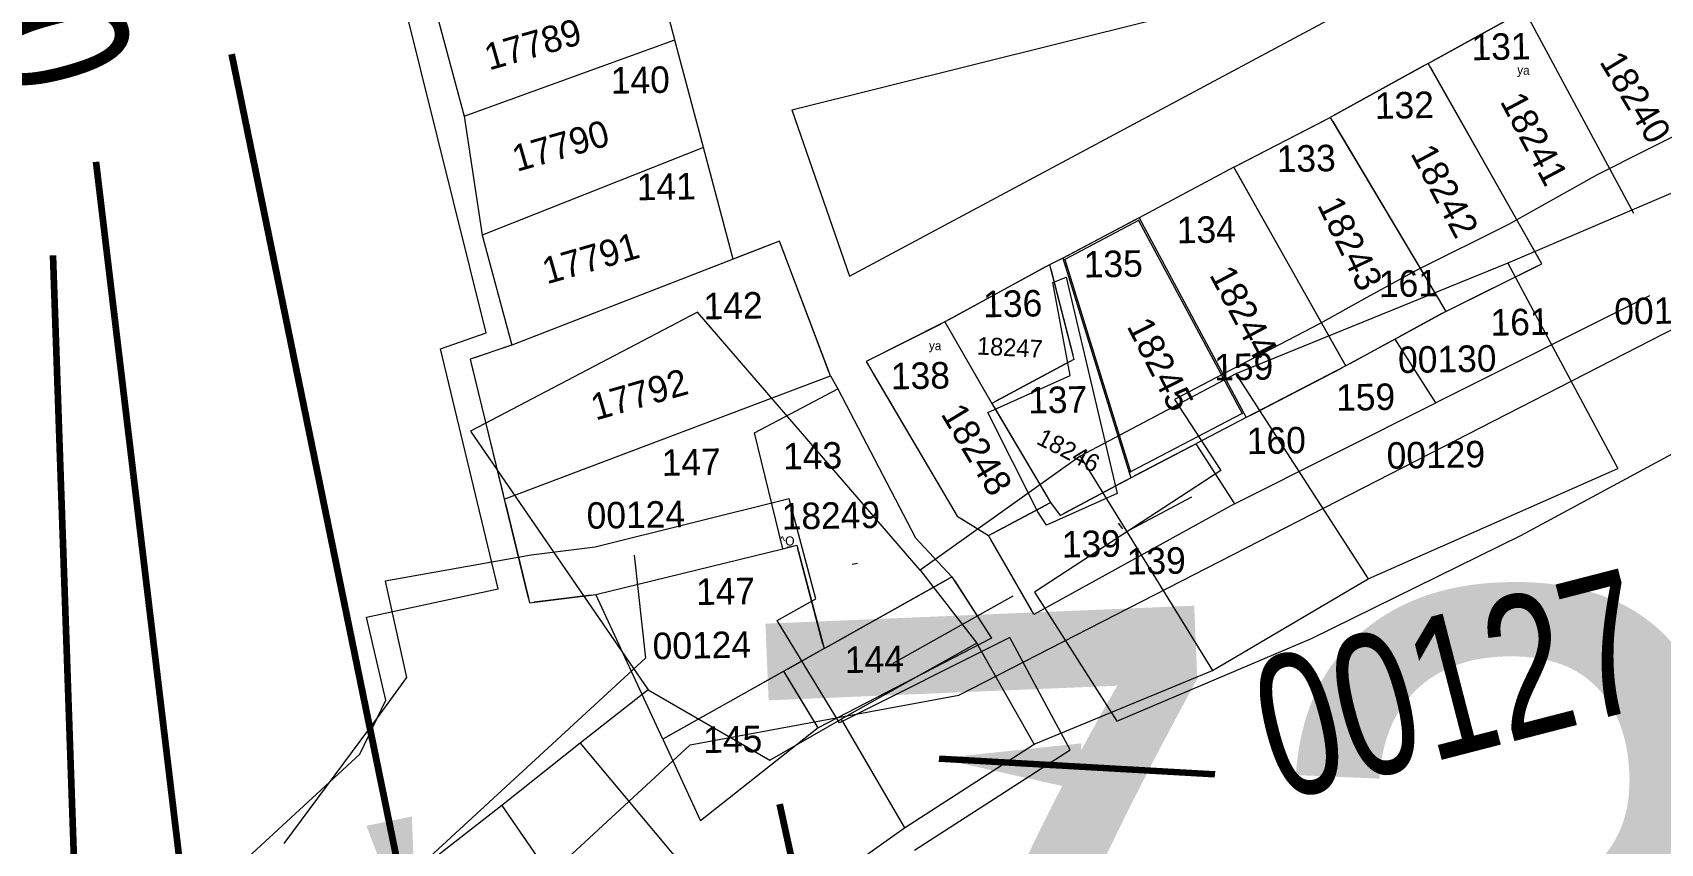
# Model space of a CAD drawing. Header units: inches. Extents: x 610851 to 630254, y 1234683 to 1264905.
# Drawn here: x 624306.9 to 624491.3, y 1245181.4 to 1245273.3 of the extents above; entities that cross this region are included whole.
import ezdxf
from ezdxf.enums import TextEntityAlignment as Align

# ---------------------------------------------------------------- set-up
doc = ezdxf.new("R2010")
doc.units = ezdxf.units.IN
doc.header["$MEASUREMENT"] = 0
for name, color, linetype, lineweight in [('CIRCULOS', 2, 'Continuous', 13), ('Level 2', 7, 'Continuous', 0), ('Level 20', 7, 'Continuous', 0), ('Level 43', 7, 'Continuous', 0), ('Level 50', 7, 'Continuous', 0), ('Level 7', 7, 'Continuous', 0), ('POLIGONAL', 1, 'Continuous', 30)]:
    doc.layers.add(name, color=color, linetype=linetype, lineweight=lineweight)
doc.styles.add('Styledgn000', font='dgn000.shx')
doc.styles.add('Styledgn003', font='dgn003.shx')
doc.styles.add('Styletxt', font='txt.shx')
doc.dimstyles.new('STANDARD-Linear', dxfattribs={"dimtxt": 1.5, "dimasz": 1.13, "dimexe": 0.125, "dimexo": 0.000625, "dimgap": 0.3, "dimtad": 1, "dimzin": 7, "dimdsep": 46, "dimtxsty": 'Styletxt', "dimsah": 1, "dimcen": 2.5, "dimclrd": 1, "dimclre": 1, "dimclrt": 2, "dimaunit": 1, "dimadec": 7, "dimazin": 0, "dimtfac": 1, "dimtofl": 0, "dimtmove": 1, "dimatfit": 3, "dimfxl": 1, "dimtolj": 1, "dimtzin": 0, "dimarcsym": 0})

# ---------------------------------------------------------------- blocks, each defined once
blk = doc.blocks.new('AnonymousCell14')
at = {"layer": 'Level 20', "color": 2, "linetype": 'Continuous', "lineweight": 0, "flags": 128}
for points in [[(81.44, 100.14), (103.5, 109.48), (127.22, 121.13), (146.32, 131.47), (154.52, 133.55), (166.24, 137.97), (175.82, 141.16), (187.94, 145.42), (197.49, 148.37), (208.79, 152.13), (238.54, 163.43)], [(177.42, 178.71), (172.5, 177.65), (162.55, 174.69), (156.82, 172.98), (152.53, 170.63), (147.18, 167.7), (135.86, 161.97), (134.32, 161.1), (125.83, 156.37), (115.34, 151.15), (109.77, 148.09), (104.4, 145.13), (93.51, 139.45), (87.98, 136.54), (93.22, 128.5), (72.11, 114.73), (81.44, 100.14)], [(58.49, 85.52), (76.14, 96.87), (72.97, 102.78), (69.31, 109.59), (50.01, 99.94), (42.93, 111.51), (47.32, 113.99), (44.32, 125.3), (22.3, 119.83), (15.05, 118.92), (-1.48, 115.96), (0.93, 105.08), (-2.38, 100.5), (-12.97, 86.26)]]:
    blk.add_lwpolyline(points, dxfattribs=at)

msp = doc.modelspace()

# ---------------------------------------------------------------- hatches: boundary and pattern name
at = {"layer": 'Level 7', "linetype": 'Continuous'}
msp.add_hatch(color=7, dxfattribs=at).paths.add_polyline_path([(624432.21736, 1245251.8949), (624432.21736, 1245251.8949)], flags=0)
msp.add_hatch(color=7, dxfattribs=at).paths.add_polyline_path([(624432.21736, 1245251.8949), (624432.21736, 1245251.8949)], flags=0)
msp.add_hatch(color=7, dxfattribs=at).paths.add_polyline_path([(624432.21736, 1245251.8949), (624432.21736, 1245251.8949)], flags=0)

# ---------------------------------------------------------------- linework, layer by layer
at = {"layer": 'CIRCULOS'}
for p in [(624432.19681, 1245251.98005), (624432.19681, 1245251.98005), (624432.19681, 1245251.98005), (624423.8211, 1245247.55444), (624423.8211, 1245247.55444), (624423.8211, 1245247.55444), (624431.28823, 1245223.51575), (624431.28823, 1245223.51575), (624431.28823, 1245223.51575)]:
    msp.add_point(p, dxfattribs=at)
at = {"layer": 'Level 2', "color": 6, "linetype": 'Continuous', "lineweight": 0}
for p, q in [((624392.91358, 1245264.4992), (624471.05158, 1245283.9942)), ((624392.91358, 1245264.4992), (624471.05158, 1245283.9942)), ((624392.91358, 1245264.4992), (624471.05158, 1245283.9942)), ((624399.43158, 1245245.6882), (624471.05158, 1245283.9942)), ((624399.43158, 1245245.6882), (624471.05158, 1245283.9942)), ((624399.43158, 1245245.6882), (624471.05158, 1245283.9942)), ((624465.01758, 1245269.7732), (624475.92958, 1245275.7692)), ((624465.01758, 1245269.7732), (624475.92958, 1245275.7692)), ((624465.01758, 1245269.7732), (624475.92958, 1245275.7692)), ((624475.92958, 1245275.7692), (624488.26958, 1245252.8152)), ((624475.92958, 1245275.7692), (624488.26958, 1245252.8152)), ((624475.92958, 1245275.7692), (624488.26958, 1245252.8152)), ((624465.47058, 1245270.0222), (624475.47658, 1245275.5182)), ((624465.47058, 1245270.0222), (624475.47658, 1245275.5182)), ((624465.47058, 1245270.0222), (624475.47658, 1245275.5182)), ((624382.87058, 1245260.2592), (624379.63189, 1245272.41478)), ((624382.87058, 1245260.2592), (624379.63189, 1245272.41478)), ((624382.87058, 1245260.2592), (624379.63189, 1245272.41478)), ((624465.01758, 1245269.7732), (624453.91758, 1245263.6452)), ((624465.01758, 1245269.7732), (624453.91758, 1245263.6452)), ((624465.01758, 1245269.7732), (624453.91758, 1245263.6452)), ((624464.56658, 1245269.5212), (624454.36958, 1245263.8952)), ((624464.56658, 1245269.5212), (624454.36958, 1245263.8952)), ((624464.56658, 1245269.5212), (624454.36958, 1245263.8952)), ((624477.87858, 1245247.0552), (624465.01758, 1245269.7732)), ((624477.87858, 1245247.0552), (624465.01758, 1245269.7732)), ((624477.87858, 1245247.0552), (624465.01758, 1245269.7732)), ((624477.62358, 1245247.5072), (624465.27458, 1245269.3232)), ((624477.62358, 1245247.5072), (624465.27458, 1245269.3232)), ((624477.62358, 1245247.5072), (624465.27458, 1245269.3232)), ((624477.62358, 1245247.5072), (624465.27458, 1245269.3232)), ((624477.62358, 1245247.5072), (624465.27458, 1245269.3232)), ((624477.62358, 1245247.5072), (624465.27458, 1245269.3232)), ((624355.76159, 1245263.78196), (624357.82358, 1245250.3212)), ((624355.76159, 1245263.78196), (624357.82358, 1245250.3212)), ((624355.76159, 1245263.78196), (624357.82358, 1245250.3212)), ((624392.91358, 1245264.4992), (624399.43158, 1245245.6882)), ((624392.91358, 1245264.4992), (624399.43158, 1245245.6882)), ((624392.91358, 1245264.4992), (624399.43158, 1245245.6882)), ((624442.99158, 1245258.0052), (624453.91758, 1245263.6452)), ((624442.99158, 1245258.0052), (624453.91758, 1245263.6452)), ((624442.99158, 1245258.0052), (624453.91758, 1245263.6452)), ((624443.45058, 1245258.2442), (624453.45858, 1245263.4072)), ((624443.45058, 1245258.2442), (624453.45858, 1245263.4072)), ((624443.45058, 1245258.2442), (624453.45858, 1245263.4072)), ((624453.91758, 1245263.6452), (624467.00858, 1245241.6912)), ((624453.91758, 1245263.6452), (624467.00858, 1245241.6912)), ((624453.91758, 1245263.6452), (624467.00858, 1245241.6912)), ((624454.18358, 1245263.2012), (624466.74558, 1245242.1412)), ((624454.18358, 1245263.2012), (624466.74558, 1245242.1412)), ((624454.18358, 1245263.2012), (624466.74558, 1245242.1412)), ((624454.18358, 1245263.2012), (624466.74558, 1245242.1412)), ((624454.18358, 1245263.2012), (624466.74558, 1245242.1412)), ((624454.18358, 1245263.2012), (624466.74558, 1245242.1412)), ((624382.87058, 1245260.2592), (624357.82358, 1245250.3212)), ((624382.87058, 1245260.2592), (624357.82358, 1245250.3212)), ((624382.87058, 1245260.2592), (624357.82358, 1245250.3212)), ((624386.23758, 1245247.6062), (624382.87058, 1245260.2592)), ((624386.23758, 1245247.6062), (624382.87058, 1245260.2592)), ((624386.23758, 1245247.6062), (624382.87058, 1245260.2592)), ((624442.99158, 1245258.0052), (624432.27358, 1245252.2892)), ((624442.99158, 1245258.0052), (624432.27358, 1245252.2892)), ((624442.99158, 1245258.0052), (624432.27358, 1245252.2892)), ((624455.66858, 1245235.5042), (624442.99158, 1245258.0052)), ((624455.66858, 1245235.5042), (624442.99158, 1245258.0052)), ((624455.66858, 1245235.5042), (624442.99158, 1245258.0052)), ((624455.41658, 1245235.9662), (624443.24858, 1245257.5562)), ((624455.41658, 1245235.9662), (624443.24858, 1245257.5562)), ((624455.41658, 1245235.9662), (624443.24858, 1245257.5562)), ((624455.41658, 1245235.9662), (624443.24858, 1245257.5562)), ((624455.41658, 1245235.9662), (624443.24858, 1245257.5562)), ((624455.41658, 1245235.9662), (624443.24858, 1245257.5562)), ((624432.27358, 1245252.2892), (624423.60558, 1245247.7162)), ((624432.27358, 1245252.2892), (624423.60558, 1245247.7162)), ((624432.27358, 1245252.2892), (624423.60558, 1245247.7162)), ((624431.81658, 1245252.0482), (624424.06458, 1245247.9592)), ((624431.81658, 1245252.0482), (624424.06458, 1245247.9592)), ((624431.81658, 1245252.0482), (624424.06458, 1245247.9592)), ((624432.27358, 1245252.2892), (624444.39458, 1245229.6622)), ((624432.27358, 1245252.2892), (624444.39458, 1245229.6622)), ((624432.27358, 1245252.2892), (624444.39458, 1245229.6622)), ((624357.82358, 1245250.3212), (624361.17358, 1245237.8692)), ((624357.82358, 1245250.3212), (624361.17358, 1245237.8692)), ((624357.82358, 1245250.3212), (624361.17358, 1245237.8692)), ((624391.50058, 1245249.6472), (624386.23758, 1245247.6062)), ((624391.50058, 1245249.6472), (624386.23758, 1245247.6062)), ((624391.50058, 1245249.6472), (624386.23758, 1245247.6062)), ((624391.01858, 1245249.4592), (624386.71858, 1245247.7952)), ((624391.01858, 1245249.4592), (624386.71858, 1245247.7952)), ((624391.01858, 1245249.4592), (624386.71858, 1245247.7952)), ((624397.27058, 1245234.3752), (624391.50058, 1245249.6472)), ((624397.27058, 1245234.3752), (624391.50058, 1245249.6472)), ((624397.27058, 1245234.3752), (624391.50058, 1245249.6472)), ((624397.08658, 1245234.8592), (624391.68258, 1245249.1642)), ((624397.08658, 1245234.8592), (624391.68258, 1245249.1642)), ((624397.08658, 1245234.8592), (624391.68258, 1245249.1642)), ((624386.23758, 1245247.6062), (624361.17358, 1245237.8692)), ((624386.23758, 1245247.6062), (624361.17358, 1245237.8692)), ((624386.23758, 1245247.6062), (624361.17358, 1245237.8692)), ((624385.75358, 1245247.4192), (624361.65758, 1245238.0572)), ((624385.75358, 1245247.4192), (624361.65758, 1245238.0572)), ((624385.75358, 1245247.4192), (624361.65758, 1245238.0572)), ((624422.09958, 1245246.9652), (624410.24658, 1245240.4902)), ((624422.09958, 1245246.9652), (624410.24658, 1245240.4902)), ((624422.09958, 1245246.9652), (624410.24658, 1245240.4902)), ((624421.64658, 1245246.7172), (624410.69958, 1245240.7392)), ((624421.64658, 1245246.7172), (624410.69958, 1245240.7392)), ((624421.64658, 1245246.7172), (624410.69958, 1245240.7392)), ((624423.60558, 1245247.7162), (624422.09958, 1245246.9652)), ((624423.60558, 1245247.7162), (624422.09958, 1245246.9652)), ((624423.60558, 1245247.7162), (624422.09958, 1245246.9652)), ((624422.09958, 1245246.9652), (624424.85758, 1245236.2562)), ((624422.09958, 1245246.9652), (624424.85758, 1245236.2562)), ((624422.09958, 1245246.9652), (624424.85758, 1245236.2562)), ((624422.22958, 1245246.4652), (624424.73358, 1245236.7552)), ((624422.22958, 1245246.4652), (624424.73358, 1245236.7552)), ((624422.22958, 1245246.4652), (624424.73358, 1245236.7552)), ((624423.60558, 1245247.7162), (624431.30558, 1245222.8512)), ((624423.60558, 1245247.7162), (624431.30558, 1245222.8512)), ((624423.60558, 1245247.7162), (624431.30558, 1245222.8512)), ((624423.75658, 1245247.2242), (624431.15158, 1245223.3452)), ((624423.75658, 1245247.2242), (624431.15158, 1245223.3452)), ((624423.75658, 1245247.2242), (624431.15158, 1245223.3452)), ((624467.00858, 1245241.6912), (624477.87858, 1245247.0552)), ((624467.00858, 1245241.6912), (624477.87858, 1245247.0552)), ((624467.00858, 1245241.6912), (624477.87858, 1245247.0552)), ((624467.47158, 1245241.9172), (624477.41258, 1245246.8272)), ((624467.47158, 1245241.9172), (624477.41258, 1245246.8272)), ((624467.47158, 1245241.9172), (624477.41258, 1245246.8272)), ((624467.47158, 1245241.9172), (624477.41258, 1245246.8272)), ((624467.47158, 1245241.9172), (624477.41258, 1245246.8272)), ((624467.47158, 1245241.9172), (624477.41258, 1245246.8272)), ((624490.06758, 1245243.4352), (624465.88658, 1245231.3392)), ((624490.06758, 1245243.4352), (624465.88658, 1245231.3392)), ((624490.06758, 1245243.4352), (624465.88658, 1245231.3392)), ((624467.00858, 1245241.6912), (624461.25058, 1245238.5492)), ((624467.00858, 1245241.6912), (624461.25058, 1245238.5492)), ((624467.00858, 1245241.6912), (624461.25058, 1245238.5492)), ((624466.55458, 1245241.4492), (624461.70258, 1245238.7922)), ((624466.55458, 1245241.4492), (624461.70258, 1245238.7922)), ((624466.55458, 1245241.4492), (624461.70258, 1245238.7922)), ((624466.55458, 1245241.4492), (624461.70258, 1245238.7922)), ((624466.55458, 1245241.4492), (624461.70258, 1245238.7922)), ((624466.55458, 1245241.4492), (624461.70258, 1245238.7922)), ((624410.24658, 1245240.4902), (624401.30858, 1245235.9972)), ((624410.24658, 1245240.4902), (624401.30858, 1245235.9972)), ((624410.24658, 1245240.4902), (624401.30858, 1245235.9972)), ((624409.78558, 1245240.2572), (624402.07858, 1245236.3832)), ((624409.78558, 1245240.2572), (624402.07858, 1245236.3832)), ((624409.78558, 1245240.2572), (624402.07858, 1245236.3832)), ((624410.24658, 1245240.4902), (624415.55458, 1245231.2692)), ((624410.24658, 1245240.4902), (624415.55458, 1245231.2692)), ((624410.24658, 1245240.4902), (624415.55458, 1245231.2692)), ((624410.50558, 1245240.0422), (624415.29758, 1245231.7292)), ((624410.50558, 1245240.0422), (624415.29758, 1245231.7292)), ((624410.50558, 1245240.0422), (624415.29758, 1245231.7292)), ((624361.17358, 1245237.8692), (624356.43358, 1245236.2782)), ((624361.17358, 1245237.8692), (624356.43358, 1245236.2782)), ((624361.17358, 1245237.8692), (624356.43358, 1245236.2782)), ((624360.68458, 1245237.7042), (624356.92258, 1245236.4442)), ((624360.68458, 1245237.7042), (624356.92258, 1245236.4442)), ((624360.68458, 1245237.7042), (624356.92258, 1245236.4442)), ((624461.25058, 1245238.5492), (624455.66858, 1245235.5042)), ((624461.25058, 1245238.5492), (624455.66858, 1245235.5042)), ((624461.25058, 1245238.5492), (624455.66858, 1245235.5042)), ((624460.79758, 1245238.3052), (624456.12358, 1245235.7532)), ((624460.79758, 1245238.3052), (624456.12358, 1245235.7532)), ((624460.79758, 1245238.3052), (624456.12358, 1245235.7532)), ((624460.79758, 1245238.3052), (624456.12358, 1245235.7532)), ((624460.79758, 1245238.3052), (624456.12358, 1245235.7532)), ((624460.79758, 1245238.3052), (624456.12358, 1245235.7532)), ((624465.88658, 1245231.3392), (624461.25058, 1245238.5492)), ((624465.88658, 1245231.3392), (624461.25058, 1245238.5492)), ((624465.88658, 1245231.3392), (624461.25058, 1245238.5492)), ((624356.43358, 1245236.2782), (624360.31458, 1245220.4372)), ((624356.43358, 1245236.2782), (624360.31458, 1245220.4372)), ((624356.43358, 1245236.2782), (624360.31458, 1245220.4372)), ((624356.55558, 1245235.7782), (624360.19158, 1245220.9372)), ((624356.55558, 1245235.7782), (624360.19158, 1245220.9372)), ((624356.55558, 1245235.7782), (624360.19158, 1245220.9372)), ((624356.55558, 1245235.7782), (624360.19158, 1245220.9372)), ((624356.55558, 1245235.7782), (624360.19158, 1245220.9372)), ((624356.55558, 1245235.7782), (624360.19158, 1245220.9372)), ((624401.30858, 1245235.9972), (624411.63758, 1245218.4952)), ((624401.30858, 1245235.9972), (624411.63758, 1245218.4952)), ((624401.30858, 1245235.9972), (624411.63758, 1245218.4952)), ((624424.85758, 1245236.2562), (624415.55458, 1245231.2692)), ((624424.85758, 1245236.2562), (624415.55458, 1245231.2692)), ((624424.85758, 1245236.2562), (624415.55458, 1245231.2692)), ((624424.40158, 1245236.0102), (624416.01358, 1245231.5132)), ((624424.40158, 1245236.0102), (624416.01358, 1245231.5132)), ((624424.40158, 1245236.0102), (624416.01358, 1245231.5132)), ((624455.66858, 1245235.5042), (624444.39458, 1245229.6622)), ((624455.66858, 1245235.5042), (624444.39458, 1245229.6622)), ((624455.66858, 1245235.5042), (624444.39458, 1245229.6622)), ((624455.21058, 1245235.2772), (624444.85358, 1245229.9022)), ((624455.21058, 1245235.2772), (624444.85358, 1245229.9022)), ((624455.21058, 1245235.2772), (624444.85358, 1245229.9022)), ((624455.21058, 1245235.2772), (624444.85358, 1245229.9022)), ((624455.21058, 1245235.2772), (624444.85358, 1245229.9022)), ((624455.21058, 1245235.2772), (624444.85358, 1245229.9022)), ((624360.31458, 1245220.4372), (624397.27058, 1245234.3752)), ((624360.31458, 1245220.4372), (624397.27058, 1245234.3752)), ((624360.31458, 1245220.4372), (624397.27058, 1245234.3752)), ((624397.27058, 1245234.3752), (624398.10958, 1245232.9182)), ((624397.27058, 1245234.3752), (624398.10958, 1245232.9182)), ((624397.27058, 1245234.3752), (624398.10958, 1245232.9182)), ((624402.04558, 1245234.7552), (624411.37558, 1245218.9402)), ((624402.04558, 1245234.7552), (624411.37558, 1245218.9402)), ((624402.04558, 1245234.7552), (624411.37558, 1245218.9402)), ((624388.67158, 1245227.9232), (624398.10958, 1245232.9182)), ((624388.67158, 1245227.9232), (624398.10958, 1245232.9182)), ((624388.67158, 1245227.9232), (624398.10958, 1245232.9182)), ((624398.10958, 1245232.9182), (624406.92558, 1245216.0502)), ((624398.10958, 1245232.9182), (624406.92558, 1245216.0502)), ((624398.10958, 1245232.9182), (624406.92558, 1245216.0502)), ((624415.55458, 1245231.2692), (624422.20358, 1245220.0482)), ((624415.55458, 1245231.2692), (624422.20358, 1245220.0482)), ((624415.55458, 1245231.2692), (624422.20358, 1245220.0482)), ((624415.81258, 1245230.8252), (624421.94058, 1245220.4922)), ((624415.81258, 1245230.8252), (624421.94058, 1245220.4922)), ((624415.81258, 1245230.8252), (624421.94058, 1245220.4922)), ((624444.39458, 1245229.6622), (624438.67158, 1245226.6762)), ((624444.39458, 1245229.6622), (624438.67158, 1245226.6762)), ((624444.39458, 1245229.6622), (624438.67158, 1245226.6762)), ((624443.05158, 1245219.9102), (624465.88658, 1245231.3392)), ((624443.05158, 1245219.9102), (624465.88658, 1245231.3392)), ((624443.05158, 1245219.9102), (624465.88658, 1245231.3392)), ((624391.87358, 1245214.8172), (624388.67158, 1245227.9232)), ((624391.87358, 1245214.8172), (624388.67158, 1245227.9232)), ((624391.87358, 1245214.8172), (624388.67158, 1245227.9232)), ((624431.30558, 1245222.8512), (624438.67158, 1245226.6762)), ((624431.30558, 1245222.8512), (624438.67158, 1245226.6762)), ((624431.30558, 1245222.8512), (624438.67158, 1245226.6762)), ((624431.76358, 1245223.0912), (624438.21358, 1245226.4482)), ((624431.76358, 1245223.0912), (624438.21358, 1245226.4482)), ((624431.76358, 1245223.0912), (624438.21358, 1245226.4482)), ((624438.67158, 1245226.6762), (624443.05458, 1245219.9052)), ((624438.67158, 1245226.6762), (624443.05458, 1245219.9052)), ((624438.67158, 1245226.6762), (624443.05458, 1245219.9052)), ((624423.31458, 1245218.5842), (624431.30558, 1245222.8512)), ((624423.31458, 1245218.5842), (624431.30558, 1245222.8512)), ((624423.31458, 1245218.5842), (624431.30558, 1245222.8512)), ((624423.77058, 1245218.8292), (624430.85058, 1245222.6082)), ((624423.77058, 1245218.8292), (624430.85058, 1245222.6082)), ((624423.77058, 1245218.8292), (624430.85058, 1245222.6082)), ((624360.31458, 1245220.4372), (624363.18058, 1245208.7062)), ((624360.31458, 1245220.4372), (624363.18058, 1245208.7062)), ((624360.31458, 1245220.4372), (624363.18058, 1245208.7062)), ((624431.12658, 1245216.9032), (624438.20658, 1245220.6822)), ((624431.12658, 1245216.9032), (624438.20658, 1245220.6822)), ((624431.12658, 1245216.9032), (624438.20658, 1245220.6822)), ((624360.43258, 1245219.9342), (624363.05858, 1245209.2082)), ((624363.05858, 1245209.2082), (624360.43258, 1245219.9342)), ((624360.43258, 1245219.9342), (624363.05858, 1245209.2082)), ((624363.05858, 1245209.2082), (624360.43258, 1245219.9342)), ((624360.43258, 1245219.9342), (624363.05858, 1245209.2082)), ((624363.05858, 1245209.2082), (624360.43258, 1245219.9342)), ((624415.17158, 1245216.3082), (624422.20358, 1245220.0482)), ((624415.17158, 1245216.3082), (624422.20358, 1245220.0482)), ((624415.17158, 1245216.3082), (624422.20358, 1245220.0482)), ((624415.62658, 1245216.5422), (624421.74458, 1245219.8022)), ((624415.62658, 1245216.5422), (624421.74458, 1245219.8022)), ((624415.62658, 1245216.5422), (624421.74458, 1245219.8022)), ((624443.05458, 1245219.9052), (624420.33258, 1245207.3682)), ((624443.05458, 1245219.9052), (624420.33258, 1245207.3682)), ((624443.05458, 1245219.9052), (624420.33258, 1245207.3682)), ((624422.20358, 1245220.0482), (624423.31458, 1245218.5842)), ((624422.20358, 1245220.0482), (624423.31458, 1245218.5842)), ((624422.20358, 1245220.0482), (624423.31458, 1245218.5842)), ((624422.51358, 1245219.6372), (624423.00158, 1245218.9942)), ((624422.51358, 1245219.6372), (624423.00158, 1245218.9942)), ((624422.51358, 1245219.6372), (624423.00158, 1245218.9942)), ((624411.63758, 1245218.4952), (624415.17158, 1245216.3082)), ((624411.63758, 1245218.4952), (624415.17158, 1245216.3082)), ((624411.63758, 1245218.4952), (624415.17158, 1245216.3082)), ((624412.07758, 1245218.2232), (624414.69058, 1245216.6062)), ((624412.07758, 1245218.2232), (624414.69058, 1245216.6062)), ((624412.07758, 1245218.2232), (624414.69058, 1245216.6062)), ((624429.86958, 1245217.7112), (624430.35758, 1245217.0682)), ((624429.86958, 1245217.7112), (624430.35758, 1245217.0682)), ((624429.86958, 1245217.7112), (624430.35758, 1245217.0682)), ((624391.87358, 1245214.8172), (624393.48158, 1245215.2032)), ((624391.87358, 1245214.8172), (624393.48158, 1245215.2032)), ((624391.87358, 1245214.8172), (624393.48158, 1245215.2032)), ((624392.97958, 1245215.0792), (624392.37758, 1245214.9372)), ((624392.97958, 1245215.0792), (624392.37758, 1245214.9372)), ((624392.97958, 1245215.0792), (624392.37758, 1245214.9372)), ((624393.48158, 1245215.2032), (624396.54858, 1245203.5052)), ((624393.48158, 1245215.2032), (624396.54858, 1245203.5052)), ((624393.48158, 1245215.2032), (624396.54858, 1245203.5052)), ((624406.92558, 1245216.0502), (624411.04558, 1245211.6332)), ((624406.92558, 1245216.0502), (624411.04558, 1245211.6332)), ((624406.92558, 1245216.0502), (624411.04558, 1245211.6332)), ((624420.33258, 1245207.3682), (624415.17158, 1245216.3082)), ((624420.33258, 1245207.3682), (624415.17158, 1245216.3082)), ((624420.33258, 1245207.3682), (624415.17158, 1245216.3082)), ((624420.07458, 1245207.8162), (624415.43158, 1245215.8492)), ((624420.07458, 1245207.8162), (624415.43158, 1245215.8492)), ((624420.07458, 1245207.8162), (624415.43158, 1245215.8492)), ((624370.68358, 1245209.6182), (624391.87358, 1245214.8172)), ((624370.68358, 1245209.6182), (624391.87358, 1245214.8172)), ((624370.68358, 1245209.6182), (624391.87358, 1245214.8172)), ((624396.41558, 1245204.0062), (624393.58658, 1245214.7992)), ((624396.41558, 1245204.0062), (624393.58658, 1245214.7992)), ((624396.41558, 1245204.0062), (624393.58658, 1245214.7992)), ((624396.41558, 1245204.0062), (624393.58658, 1245214.7992)), ((624396.41558, 1245204.0062), (624393.58658, 1245214.7992)), ((624396.41558, 1245204.0062), (624393.58658, 1245214.7992)), ((624396.41558, 1245204.0062), (624393.58658, 1245214.7992)), ((624396.41558, 1245204.0062), (624393.58658, 1245214.7992)), ((624396.41558, 1245204.0062), (624393.58658, 1245214.7992)), ((624400.33558, 1245213.1532), (624399.73358, 1245213.0112)), ((624400.33558, 1245213.1532), (624399.73358, 1245213.0112)), ((624400.33558, 1245213.1532), (624399.73358, 1245213.0112)), ((624396.54858, 1245203.5052), (624411.04558, 1245211.6332)), ((624396.54858, 1245203.5052), (624411.04558, 1245211.6332)), ((624396.54858, 1245203.5052), (624411.04558, 1245211.6332)), ((624410.59458, 1245211.3792), (624396.99958, 1245203.7582)), ((624410.59458, 1245211.3792), (624396.99958, 1245203.7582)), ((624410.59458, 1245211.3792), (624396.99958, 1245203.7582)), ((624410.59458, 1245211.3792), (624396.99958, 1245203.7582)), ((624410.59458, 1245211.3792), (624396.99958, 1245203.7582)), ((624410.59458, 1245211.3792), (624396.99958, 1245203.7582)), ((624410.59458, 1245211.3792), (624396.99958, 1245203.7582)), ((624410.59458, 1245211.3792), (624396.99958, 1245203.7582)), ((624410.59458, 1245211.3792), (624396.99958, 1245203.7582)), ((624411.04558, 1245211.6332), (624415.51158, 1245204.6962)), ((624411.04558, 1245211.6332), (624415.51158, 1245204.6962)), ((624411.04558, 1245211.6332), (624415.51158, 1245204.6962)), ((624411.32558, 1245211.2002), (624415.23058, 1245205.1382)), ((624411.32558, 1245211.2002), (624415.23058, 1245205.1382)), ((624411.32558, 1245211.2002), (624415.23058, 1245205.1382)), ((624363.18058, 1245208.7062), (624370.68358, 1245209.6182)), ((624363.18058, 1245208.7062), (624370.68358, 1245209.6182)), ((624363.18058, 1245208.7062), (624370.68358, 1245209.6182)), ((624363.69458, 1245208.7662), (624370.17058, 1245209.5532)), ((624363.69458, 1245208.7662), (624370.17058, 1245209.5532)), ((624370.17058, 1245209.5532), (624363.69458, 1245208.7662)), ((624363.69458, 1245208.7662), (624370.17058, 1245209.5532)), ((624363.69458, 1245208.7662), (624370.17058, 1245209.5532)), ((624370.17058, 1245209.5532), (624363.69458, 1245208.7662)), ((624363.69458, 1245208.7662), (624370.17058, 1245209.5532)), ((624363.69458, 1245208.7662), (624370.17058, 1245209.5532)), ((624370.17058, 1245209.5532), (624363.69458, 1245208.7662)), ((624378.27158, 1245193.2532), (624370.68358, 1245209.6182)), ((624378.27158, 1245193.2532), (624370.68358, 1245209.6182)), ((624378.27158, 1245193.2532), (624370.68358, 1245209.6182)), ((624417.95058, 1245209.4532), (624404.35558, 1245201.8322)), ((624417.95058, 1245209.4532), (624404.35558, 1245201.8322)), ((624417.95058, 1245209.4532), (624404.35558, 1245201.8322)), ((624415.51158, 1245204.6962), (624395.88658, 1245194.5262)), ((624415.51158, 1245204.6962), (624395.88658, 1245194.5262)), ((624415.51158, 1245204.6962), (624395.88658, 1245194.5262)), ((624396.54858, 1245203.5052), (624391.98558, 1245200.9512)), ((624396.54858, 1245203.5052), (624391.98558, 1245200.9512)), ((624396.54858, 1245203.5052), (624391.98558, 1245200.9512)), ((624396.09658, 1245203.2532), (624392.43458, 1245201.1942)), ((624396.09658, 1245203.2532), (624392.43458, 1245201.1942)), ((624396.09658, 1245203.2532), (624392.43458, 1245201.1942)), ((624396.09658, 1245203.2532), (624392.43458, 1245201.1942)), ((624396.09658, 1245203.2532), (624392.43458, 1245201.1942)), ((624396.09658, 1245203.2532), (624392.43458, 1245201.1942)), ((624391.98558, 1245200.9512), (624378.27158, 1245193.2532)), ((624391.98558, 1245200.9512), (624378.27158, 1245193.2532)), ((624391.98558, 1245200.9512), (624378.27158, 1245193.2532)), ((624391.53458, 1245200.6992), (624378.72158, 1245193.5072)), ((624391.53458, 1245200.6992), (624378.72158, 1245193.5072)), ((624391.53458, 1245200.6992), (624378.72158, 1245193.5072)), ((624395.88558, 1245194.5282), (624391.98558, 1245200.9512)), ((624395.88558, 1245194.5282), (624391.98558, 1245200.9512)), ((624395.88558, 1245194.5282), (624391.98558, 1245200.9512)), ((624395.61658, 1245194.9672), (624392.25358, 1245200.5082)), ((624395.61658, 1245194.9672), (624392.25358, 1245200.5082)), ((624395.61658, 1245194.9672), (624392.25358, 1245200.5082)), ((624395.61658, 1245194.9672), (624392.25358, 1245200.5082)), ((624395.61658, 1245194.9672), (624392.25358, 1245200.5082)), ((624395.61658, 1245194.9672), (624392.25358, 1245200.5082)), ((624378.27158, 1245193.2532), (624382.55758, 1245183.9892)), ((624378.27158, 1245193.2532), (624382.55758, 1245183.9892)), ((624378.27158, 1245193.2532), (624382.55758, 1245183.9892)), ((624395.88558, 1245194.5282), (624382.55758, 1245183.9892)), ((624395.88558, 1245194.5282), (624382.55758, 1245183.9892)), ((624395.88558, 1245194.5282), (624382.55758, 1245183.9892))]:
    msp.add_line(p, q, dxfattribs=at)
at = {"layer": 'Level 2', "color": 1, "linetype": 'Continuous', "lineweight": 0, "flags": 128}
for points in [[(624308.34358, 1245439.7552), (624156.61458, 1245401.4932), (624238.90658, 1245094.7272), (624343.93058, 1245191.5482), (624346.88958, 1245197.6522), (624344.69858, 1245207.0692), (624359.63558, 1245210.2682), (624353.08458, 1245237.4402), (624358.25558, 1245239.2672), (624308.34358, 1245439.7552)], [(624308.34358, 1245439.7552), (624156.61458, 1245401.4932), (624238.90658, 1245094.7272), (624343.93058, 1245191.5482), (624346.88958, 1245197.6522), (624344.69858, 1245207.0692), (624359.63558, 1245210.2682), (624353.08458, 1245237.4402), (624358.25558, 1245239.2672), (624308.34358, 1245439.7552)], [(624308.34358, 1245439.7552), (624156.61458, 1245401.4932), (624238.90658, 1245094.7272), (624343.93058, 1245191.5482), (624346.88958, 1245197.6522), (624344.69858, 1245207.0692), (624359.63558, 1245210.2682), (624353.08458, 1245237.4402), (624358.25558, 1245239.2672), (624308.34358, 1245439.7552)], [(624500.82158, 1245258.5992), (624474.04458, 1245247.1382)], [(624500.82158, 1245258.5992), (624474.04458, 1245247.1382)], [(624500.82158, 1245258.5992), (624474.04458, 1245247.1382)], [(624474.04458, 1245247.1382), (624443.21958, 1245234.6182)], [(624474.04458, 1245247.1382), (624443.21958, 1245234.6182)], [(624474.04458, 1245247.1382), (624443.21958, 1245234.6182)], [(624474.04458, 1245247.1382), (624486.49958, 1245223.8812)], [(624474.04458, 1245247.1382), (624486.49958, 1245223.8812)], [(624474.04458, 1245247.1382), (624486.49958, 1245223.8812)], [(624382.21158, 1245241.6132), (624356.47358, 1245228.1292)], [(624382.21158, 1245241.6132), (624356.47358, 1245228.1292)], [(624382.21158, 1245241.6132), (624356.47358, 1245228.1292)], [(624407.42858, 1245212.3872), (624382.21158, 1245241.6132)], [(624407.42858, 1245212.3872), (624382.21158, 1245241.6132)], [(624407.42858, 1245212.3872), (624382.21158, 1245241.6132)], [(624443.21958, 1245234.6182), (624425.55758, 1245225.2842), (624440.56258, 1245201.0372)], [(624443.21958, 1245234.6182), (624425.55758, 1245225.2842), (624440.56258, 1245201.0372)], [(624443.21958, 1245234.6182), (624425.55758, 1245225.2842), (624440.56258, 1245201.0372)], [(624443.21958, 1245234.6182), (624458.21258, 1245211.3872)], [(624443.21958, 1245234.6182), (624458.21258, 1245211.3872)], [(624443.21958, 1245234.6182), (624458.21258, 1245211.3872)], [(624356.47358, 1245228.1292), (624376.61458, 1245198.8512), (624390.41558, 1245190.8592)], [(624356.47358, 1245228.1292), (624376.61458, 1245198.8512), (624390.41558, 1245190.8592)], [(624356.47358, 1245228.1292), (624376.61458, 1245198.8512), (624390.41558, 1245190.8592)], [(624425.55758, 1245225.2842), (624407.42858, 1245212.3872), (624413.87958, 1245204.1282), (624398.48558, 1245195.5182), (624405.64558, 1245183.1922), (624420.34958, 1245192.6942), (624413.87958, 1245204.1282)], [(624425.55758, 1245225.2842), (624407.42858, 1245212.3872), (624413.87958, 1245204.1282), (624398.48558, 1245195.5182), (624405.64558, 1245183.1922), (624420.34958, 1245192.6942), (624413.87958, 1245204.1282)], [(624425.55758, 1245225.2842), (624407.42858, 1245212.3872), (624413.87958, 1245204.1282), (624398.48558, 1245195.5182), (624405.64558, 1245183.1922), (624420.34958, 1245192.6942), (624413.87958, 1245204.1282)], [(624458.21258, 1245211.3872), (624486.49958, 1245223.8812)], [(624458.21258, 1245211.3872), (624486.49958, 1245223.8812)], [(624458.21258, 1245211.3872), (624486.49958, 1245223.8812)], [(624440.56258, 1245201.0372), (624458.21258, 1245211.3872)], [(624440.56258, 1245201.0372), (624458.21258, 1245211.3872)], [(624440.56258, 1245201.0372), (624458.21258, 1245211.3872)], [(624420.34958, 1245192.6942), (624440.56258, 1245201.0372)], [(624420.34958, 1245192.6942), (624440.56258, 1245201.0372)], [(624420.34958, 1245192.6942), (624440.56258, 1245201.0372)], [(624376.61458, 1245198.8512), (624368.91958, 1245192.8042)], [(624376.61458, 1245198.8512), (624368.91958, 1245192.8042)], [(624376.61458, 1245198.8512), (624368.91958, 1245192.8042)], [(624390.41558, 1245190.8592), (624398.48558, 1245195.5182)], [(624390.41558, 1245190.8592), (624398.48558, 1245195.5182)], [(624390.41558, 1245190.8592), (624398.48558, 1245195.5182)], [(624368.91958, 1245192.8042), (624360.02358, 1245185.7362)], [(624368.91958, 1245192.8042), (624360.02358, 1245185.7362)], [(624368.91958, 1245192.8042), (624360.02358, 1245185.7362)], [(624368.91958, 1245192.8042), (624387.65958, 1245170.4302)], [(624368.91958, 1245192.8042), (624387.65958, 1245170.4302)], [(624368.91958, 1245192.8042), (624387.65958, 1245170.4302)], [(624360.02358, 1245185.7362), (624349.39858, 1245177.4422)], [(624360.02358, 1245185.7362), (624349.39858, 1245177.4422)], [(624360.02358, 1245185.7362), (624349.39858, 1245177.4422)], [(624360.02358, 1245185.7362), (624376.12858, 1245162.3622)], [(624360.02358, 1245185.7362), (624376.12858, 1245162.3622)], [(624360.02358, 1245185.7362), (624376.12858, 1245162.3622)], [(624387.65958, 1245170.4302), (624405.64558, 1245183.1922)], [(624387.65958, 1245170.4302), (624405.64558, 1245183.1922)], [(624387.65958, 1245170.4302), (624405.64558, 1245183.1922)]]:
    msp.add_lwpolyline(points, dxfattribs=at)
at = {"layer": 'Level 2', "color": 1, "linetype": 'Continuous', "ltscale": 0.1, "flags": 128}
msp.add_lwpolyline([(624379.6475, 1245272.42042), (624376.53158, 1245284.0492), (624352.64567, 1245275.41074), (624355.76159, 1245263.78196), (624379.6475, 1245272.42042)], dxfattribs=at)
msp.add_lwpolyline([(624379.6475, 1245272.42042), (624376.53158, 1245284.0492), (624352.64567, 1245275.41074), (624355.76159, 1245263.78196), (624379.6475, 1245272.42042)], dxfattribs=at)
msp.add_lwpolyline([(624379.6475, 1245272.42042), (624376.53158, 1245284.0492), (624352.64567, 1245275.41074), (624355.76159, 1245263.78196), (624379.6475, 1245272.42042)], dxfattribs=at)
at = {"layer": 'Level 20', "color": 2, "lineweight": 0}
for p, q in [((624432.19681, 1245251.98005), (624423.8211, 1245247.55444)), ((624432.19681, 1245251.98005), (624423.8211, 1245247.55444)), ((624432.19681, 1245251.98005), (624423.8211, 1245247.55444)), ((624423.8211, 1245247.55444), (624431.28823, 1245223.51575)), ((624423.8211, 1245247.55444), (624431.28823, 1245223.51575)), ((624423.8211, 1245247.55444), (624431.28823, 1245223.51575)), ((624443.94115, 1245230.1242), (624431.28823, 1245223.51575)), ((624443.94115, 1245230.1242), (624431.28823, 1245223.51575)), ((624443.94115, 1245230.1242), (624431.28823, 1245223.51575))]:
    msp.add_line(p, q, dxfattribs=at)
at = {"layer": 'Level 20', "color": 2, "linetype": 'Continuous', "lineweight": 0, "flags": 128}
msp.add_lwpolyline([(624424.42798, 1245234.43267), (624422.47659, 1245244.95377), (624423.97906, 1245245.57536), (624429.75829, 1245221.07603), (624421.77096, 1245217.4924), (624420.78748, 1245218.98082), (624415.11842, 1245230.24771), (624424.42798, 1245234.43267)], dxfattribs=at)
at = {"layer": 'Level 20', "color": 2, "lineweight": 0}
msp.add_point((624443.94115, 1245230.1242), dxfattribs=at)
msp.add_point((624443.94115, 1245230.1242), dxfattribs=at)
msp.add_point((624443.94115, 1245230.1242), dxfattribs=at)
at = {"layer": 'Level 50', "color": 7, "linetype": 'Continuous', "lineweight": 0, "flags": 128}
msp.add_lwpolyline([(624375.04658, 1245214.0732), (624376.31358, 1245202.4372), (624192.70258, 1245033.4622), (624200.15758, 1245025.3382), (624381.39358, 1245192.5922), (624411.80658, 1245198.2252), (624539.10558, 1245263.4452), (624608.74358, 1245280.0682), (624679.76858, 1245296.4982), (624684.25658, 1245294.0032), (624693.23058, 1245273.0762), (624761.04758, 1245279.8842), (624749.35758, 1245334.0552), (624769.22158, 1245340.9692)], dxfattribs=at)
msp.add_lwpolyline([(624375.04658, 1245214.0732), (624376.31358, 1245202.4372), (624192.70258, 1245033.4622), (624200.15758, 1245025.3382), (624381.39358, 1245192.5922), (624411.80658, 1245198.2252), (624539.10558, 1245263.4452), (624608.74358, 1245280.0682), (624679.76858, 1245296.4982), (624684.25658, 1245294.0032), (624693.23058, 1245273.0762), (624761.04758, 1245279.8842), (624749.35758, 1245334.0552), (624769.22158, 1245340.9692)], dxfattribs=at)
msp.add_lwpolyline([(624375.04658, 1245214.0732), (624376.31358, 1245202.4372), (624192.70258, 1245033.4622), (624200.15758, 1245025.3382), (624381.39358, 1245192.5922), (624411.80658, 1245198.2252), (624539.10558, 1245263.4452), (624608.74358, 1245280.0682), (624679.76858, 1245296.4982), (624684.25658, 1245294.0032), (624693.23058, 1245273.0762), (624761.04758, 1245279.8842), (624749.35758, 1245334.0552), (624769.22158, 1245340.9692)], dxfattribs=at)
at = {"layer": 'Level 7', "color": 7, "linetype": 'Continuous', "lineweight": 0, "flags": 128}
msp.add_lwpolyline([(624432.21736, 1245251.8949), (624432.21736, 1245251.8949), (624432.21736, 1245251.8949)], dxfattribs=at)
msp.add_lwpolyline([(624432.21736, 1245251.8949), (624432.21736, 1245251.8949), (624432.21736, 1245251.8949)], dxfattribs=at)
msp.add_lwpolyline([(624432.21736, 1245251.8949), (624432.21736, 1245251.8949), (624432.21736, 1245251.8949)], dxfattribs=at)
at = {"layer": 'POLIGONAL', "color": 2, "lineweight": 0}
msp.add_line((624432.19681, 1245251.98005), (624443.94115, 1245230.1242), dxfattribs=at)
msp.add_line((624432.19681, 1245251.98005), (624443.94115, 1245230.1242), dxfattribs=at)
msp.add_line((624432.19681, 1245251.98005), (624443.94115, 1245230.1242), dxfattribs=at)

# ---------------------------------------------------------------- block references
at = {"color": 2, "linetype": 'Continuous', "lineweight": 0}
msp.add_blockref('AnonymousCell14', (624348.29358, 1245095.1642), dxfattribs=at)

# ---------------------------------------------------------------- texts
at = {"layer": 'Level 2', "color": 6, "linetype": 'Continuous', "lineweight": 0, "style": 'Styledgn000'}
for s, height, rotation, p in [('131', 3, 1, (624473.25978, 1245271.67506)), ('131', 3, 1, (624473.25978, 1245271.67506)), ('131', 3, 1, (624473.25978, 1245271.67506)), ('140', 3, 1, (624375.72187, 1245267.88575)), ('140', 3, 1, (624375.72187, 1245267.88575)), ('140', 3, 1, (624375.72187, 1245267.88575)), ('ya', 1.000002, 357, (624475.80895, 1245269.00899)), ('ya', 1.000002, 357, (624475.80895, 1245269.00899)), ('ya', 1.000002, 357, (624475.80895, 1245269.00899)), ('132', 3, 1, (624462.30664, 1245265.03493)), ('132', 3, 1, (624462.30664, 1245265.03493)), ('132', 3, 1, (624462.30664, 1245265.03493)), ('133', 3, 1, (624451.18264, 1245259.01193)), ('133', 3, 1, (624451.18264, 1245259.01193)), ('133', 3, 1, (624451.18264, 1245259.01193)), ('141', 3, 1, (624378.66101, 1245255.81889)), ('141', 3, 1, (624378.66101, 1245255.81889)), ('141', 3, 1, (624378.66101, 1245255.81889)), ('134', 3, 1, (624439.85764, 1245250.94793)), ('134', 3, 1, (624439.85764, 1245250.94793)), ('134', 3, 1, (624439.85764, 1245250.94793)), ('135', 3, 1, (624429.31564, 1245247.06993)), ('135', 3, 1, (624429.31564, 1245247.06993)), ('135', 3, 1, (624429.31564, 1245247.06993)), ('161', 3, 1, (624462.76468, 1245244.84827)), ('161', 3, 1, (624462.76468, 1245244.84827)), ('161', 3, 1, (624462.76468, 1245244.84827)), ('142', 3, 1, (624386.23487, 1245242.33475)), ('142', 3, 1, (624386.23487, 1245242.33475)), ('142', 3, 1, (624386.23487, 1245242.33475)), ('136', 3, 1, (624417.92764, 1245242.56793)), ('136', 3, 1, (624417.92764, 1245242.56793)), ('136', 3, 1, (624417.92764, 1245242.56793)), ('161', 3, 1, (624475.41368, 1245240.48527)), ('161', 3, 1, (624475.41368, 1245240.48527)), ('161', 3, 1, (624475.41368, 1245240.48527)), ('ya', 1.000002, 357, (624409.14295, 1245237.81599)), ('ya', 1.000002, 357, (624409.14295, 1245237.81599)), ('ya', 1.000002, 357, (624409.14295, 1245237.81599)), ('18247', 1.999998, 357, (624417.60467, 1245237.61332)), ('18247', 1.999998, 357, (624417.60467, 1245237.61332)), ('18247', 1.999998, 357, (624417.60467, 1245237.61332)), ('159', 3, 1, (624444.10187, 1245235.41775)), ('159', 3, 1, (624444.10187, 1245235.41775)), ('159', 3, 1, (624444.10187, 1245235.41775)), ('00130', 3, 1, (624467.16658, 1245236.29245)), ('00130', 3, 1, (624467.16658, 1245236.29245)), ('00130', 3, 1, (624467.16658, 1245236.29245)), ('138', 3, 1, (624407.46064, 1245234.40793)), ('138', 3, 1, (624407.46064, 1245234.40793)), ('138', 3, 1, (624407.46064, 1245234.40793)), ('159', 3, 1, (624457.91387, 1245231.98275)), ('159', 3, 1, (624457.91387, 1245231.98275)), ('159', 3, 1, (624457.91387, 1245231.98275)), ('137', 3, 1, (624423.01964, 1245231.67993)), ('137', 3, 1, (624423.01964, 1245231.67993)), ('137', 3, 1, (624423.01964, 1245231.67993)), ('18246', 1.999998, 333, (624424.26376, 1245225.95203)), ('18246', 1.999998, 333, (624424.26376, 1245225.95203)), ('18246', 1.999998, 333, (624424.26376, 1245225.95203)), ('160', 3, 1, (624447.79654, 1245227.07113)), ('160', 3, 1, (624447.79654, 1245227.07113)), ('160', 3, 1, (624447.79654, 1245227.07113)), ('147', 3, 1, (624381.48887, 1245224.61475)), ('147', 3, 1, (624381.48887, 1245224.61475)), ('147', 3, 1, (624381.48887, 1245224.61475)), ('143', 3, 1, (624395.24287, 1245225.34275)), ('143', 3, 1, (624395.24287, 1245225.34275)), ('143', 3, 1, (624395.24287, 1245225.34275)), ('139', 3, 1, (624426.83464, 1245215.36593)), ('139', 3, 1, (624426.83464, 1245215.36593)), ('139', 3, 1, (624426.83464, 1245215.36593)), ('147', 3, 1, (624385.38487, 1245209.99075)), ('147', 3, 1, (624385.38487, 1245209.99075)), ('147', 3, 1, (624385.38487, 1245209.99075)), ('144', 3, 1, (624402.24987, 1245202.29075)), ('144', 3, 1, (624402.24987, 1245202.29075)), ('144', 3, 1, (624402.24987, 1245202.29075)), ('145', 3, 1, (624386.19687, 1245193.23275)), ('145', 3, 1, (624386.19687, 1245193.23275)), ('145', 3, 1, (624386.19687, 1245193.23275))]:
    msp.add_text(s, height=height, rotation=rotation, dxfattribs=at).set_placement(p, align=Align.MIDDLE_CENTER)
msp.add_text('^O', height=1.033782, rotation=359.94, dxfattribs=at).set_placement((624391.48566, 1245216.21099), align=Align.TOP_LEFT)
msp.add_text('^O', height=1.033782, rotation=359.94, dxfattribs=at).set_placement((624391.48566, 1245216.21099), align=Align.TOP_LEFT)
msp.add_text('^O', height=1.033782, rotation=359.94, dxfattribs=at).set_placement((624391.48566, 1245216.21099), align=Align.TOP_LEFT)
at = {"layer": 'Level 43', "color": 7, "linetype": 'Continuous', "lineweight": 0, "style": 'Styledgn000'}
msp.add_text('139', height=3, rotation=1, dxfattribs=at).set_placement((624434.19064, 1245213.43993), align=Align.MIDDLE_CENTER)
msp.add_text('139', height=3, rotation=1, dxfattribs=at).set_placement((624434.19064, 1245213.43993), align=Align.MIDDLE_CENTER)
msp.add_text('139', height=3, rotation=1, dxfattribs=at).set_placement((624434.19064, 1245213.43993), align=Align.MIDDLE_CENTER)
at = {"layer": 'Level 50', "color": 7, "linetype": 'Continuous', "lineweight": 40, "style": 'Styledgn003'}
msp.add_text('73', height=80, rotation=2.3999938, dxfattribs=at).set_placement((624445.54237, 1245168.62203), align=Align.MIDDLE_CENTER)
at = {"layer": 'Level 7', "color": 7, "linetype": 'Continuous', "lineweight": 0, "style": 'Styledgn003', "width": 0.75}
for s, rotation, p in [('00120', 105, (624305.14818, 1245289.03141)), ('00120', 105, (624305.14818, 1245289.03141)), ('00120', 105, (624305.14818, 1245289.03141)), ('00127', 14.4401111, (624467.67812, 1245199.46515)), ('00127', 14.4401111, (624467.67812, 1245199.46515)), ('00127', 14.4401111, (624467.67812, 1245199.46515))]:
    msp.add_text(s, height=16.000002, rotation=rotation, dxfattribs=at).set_placement(p, align=Align.MIDDLE_CENTER)
at = {"layer": 'Level 7', "color": 7, "linetype": 'Continuous', "lineweight": 0, "style": 'Styledgn000'}
for s, height, rotation, p in [('17789', 2.999994, 16, (624363.54245, 1245271.93893)), ('17789', 2.999994, 16, (624363.54245, 1245271.93893)), ('17789', 2.999994, 16, (624363.54245, 1245271.93893)), ('18240', 2.999982, 301, (624488.5169, 1245265.94931)), ('18240', 2.999982, 301, (624488.5169, 1245265.94931)), ('18240', 2.999982, 301, (624488.5169, 1245265.94931)), ('18241', 2.999982, 298, (624477.03552, 1245261.25403)), ('18241', 2.999982, 298, (624477.03552, 1245261.25403)), ('18241', 2.999982, 298, (624477.03552, 1245261.25403)), ('17790', 2.999994, 16, (624366.68145, 1245260.45493)), ('17790', 2.999994, 16, (624366.68145, 1245260.45493)), ('17790', 2.999994, 16, (624366.68145, 1245260.45493)), ('18242', 2.999982, 298, (624466.89298, 1245255.35355)), ('18242', 2.999982, 298, (624466.89298, 1245255.35355)), ('18242', 2.999982, 298, (624466.89298, 1245255.35355)), ('18243', 2.999982, 296, (624456.16941, 1245249.40684)), ('18243', 2.999982, 296, (624456.16941, 1245249.40684)), ('18243', 2.999982, 296, (624456.16941, 1245249.40684)), ('17791', 2.999994, 16, (624370.08919, 1245247.72393)), ('17791', 2.999994, 16, (624370.08919, 1245247.72393)), ('17791', 2.999994, 16, (624370.08919, 1245247.72393)), ('18244', 2.999982, 298, (624444.09998, 1245241.61155)), ('18244', 2.999982, 298, (624444.09998, 1245241.61155)), ('18244', 2.999982, 298, (624444.09998, 1245241.61155)), ('00130', 3, 1, (624491.66858, 1245241.78445)), ('00130', 3, 1, (624491.66858, 1245241.78445)), ('00130', 3, 1, (624491.66858, 1245241.78445)), ('18245', 2.999988, 297, (624434.67534, 1245235.72892)), ('18245', 2.999988, 297, (624434.67534, 1245235.72892)), ('18245', 2.999988, 297, (624434.67534, 1245235.72892)), ('17792', 2.999994, 16, (624375.60645, 1245232.29493)), ('17792', 2.999994, 16, (624375.60645, 1245232.29493)), ('17792', 2.999994, 16, (624375.60645, 1245232.29493)), ('18248', 2.999952, 301, (624413.86685, 1245226.07035)), ('18248', 2.999952, 301, (624413.86685, 1245226.07035)), ('18248', 2.999952, 301, (624413.86685, 1245226.07035)), ('00129', 3, 1, (624465.87681, 1245225.45428)), ('00129', 3, 1, (624465.87681, 1245225.45428)), ('00129', 3, 1, (624465.87681, 1245225.45428)), ('00124', 3, 1, (624375.21981, 1245218.66028)), ('00124', 3, 1, (624375.21981, 1245218.66028)), ('00124', 3, 1, (624375.21981, 1245218.66028)), ('18249', 3, 1, (624397.32181, 1245218.57728)), ('18249', 3, 1, (624397.32181, 1245218.57728)), ('18249', 3, 1, (624397.32181, 1245218.57728)), ('00124', 3, 1, (624382.69981, 1245203.89028)), ('00124', 3, 1, (624382.69981, 1245203.89028)), ('00124', 3, 1, (624382.69981, 1245203.89028))]:
    msp.add_text(s, height=height, rotation=rotation, dxfattribs=at).set_placement(p, align=Align.MIDDLE_CENTER)

# ---------------------------------------------------------------- leaders
at = {"layer": 'Level 7', "color": 7, "linetype": 'Continuous', "lineweight": 0}
for points, override in [([(624350.48258, 1245168.2912), (624329.43558, 1245270.7992)], {"dimscale": 1, "dimtxt": 16, "dimasz": 16, "dimgap": 8, "dimtad": 1, "dimclrd": 0, "dimlwd": 65534}), ([(624350.48258, 1245168.2912), (624329.43558, 1245270.7992)], {"dimscale": 1, "dimtxt": 16, "dimasz": 16, "dimgap": 8, "dimtad": 1, "dimclrd": 0, "dimlwd": 65534}), ([(624350.48258, 1245168.2912), (624329.43558, 1245270.7992)], {"dimscale": 1, "dimtxt": 16, "dimasz": 16, "dimgap": 8, "dimtad": 1, "dimclrd": 0, "dimlwd": 65534}), ([(624326.96758, 1245150.6612), (624314.05358, 1245258.6232)], {"dimscale": 1, "dimtxt": 2, "dimasz": 2, "dimgap": 1, "dimtad": 1, "dimclrd": 0, "dimlwd": 65534}), ([(624326.96758, 1245150.6612), (624314.05358, 1245258.6232)], {"dimscale": 1, "dimtxt": 2, "dimasz": 2, "dimgap": 1, "dimtad": 1, "dimclrd": 0, "dimlwd": 65534}), ([(624326.96758, 1245150.6612), (624314.05358, 1245258.6232)], {"dimscale": 1, "dimtxt": 2, "dimasz": 2, "dimgap": 1, "dimtad": 1, "dimclrd": 0, "dimlwd": 65534}), ([(624313.24558, 1245131.0842), (624309.19758, 1245248.0192)], {"dimscale": 1, "dimtxt": 16, "dimasz": 16, "dimgap": 8, "dimtad": 1, "dimclrd": 0, "dimlwd": 65534}), ([(624313.24558, 1245131.0842), (624309.19758, 1245248.0192)], {"dimscale": 1, "dimtxt": 16, "dimasz": 16, "dimgap": 8, "dimtad": 1, "dimclrd": 0, "dimlwd": 65534}), ([(624313.24558, 1245131.0842), (624309.19758, 1245248.0192)], {"dimscale": 1, "dimtxt": 16, "dimasz": 16, "dimgap": 8, "dimtad": 1, "dimclrd": 0, "dimlwd": 65534}), ([(624409.57658, 1245191.0702), (624440.81258, 1245189.2862)], {"dimscale": 1, "dimtxt": 16, "dimasz": 16, "dimgap": 8, "dimtad": 1, "dimclrd": 0, "dimlwd": 65534}), ([(624409.57658, 1245191.0702), (624440.81258, 1245189.2862)], {"dimscale": 1, "dimtxt": 16, "dimasz": 16, "dimgap": 8, "dimtad": 1, "dimclrd": 0, "dimlwd": 65534}), ([(624409.57658, 1245191.0702), (624440.81258, 1245189.2862)], {"dimscale": 1, "dimtxt": 16, "dimasz": 16, "dimgap": 8, "dimtad": 1, "dimclrd": 0, "dimlwd": 65534}), ([(624391.48158, 1245185.9062), (624395.26258, 1245168.8922)], {"dimscale": 1, "dimtxt": 2, "dimasz": 2, "dimgap": 1, "dimtad": 1, "dimclrd": 0, "dimlwd": 65534}), ([(624391.48158, 1245185.9062), (624395.26258, 1245168.8922)], {"dimscale": 1, "dimtxt": 2, "dimasz": 2, "dimgap": 1, "dimtad": 1, "dimclrd": 0, "dimlwd": 65534}), ([(624391.48158, 1245185.9062), (624395.26258, 1245168.8922)], {"dimscale": 1, "dimtxt": 2, "dimasz": 2, "dimgap": 1, "dimtad": 1, "dimclrd": 0, "dimlwd": 65534})]:
    msp.add_leader(points, dimstyle='STANDARD-Linear', override=override, dxfattribs=at)

doc.saveas('drawing.dxf')
